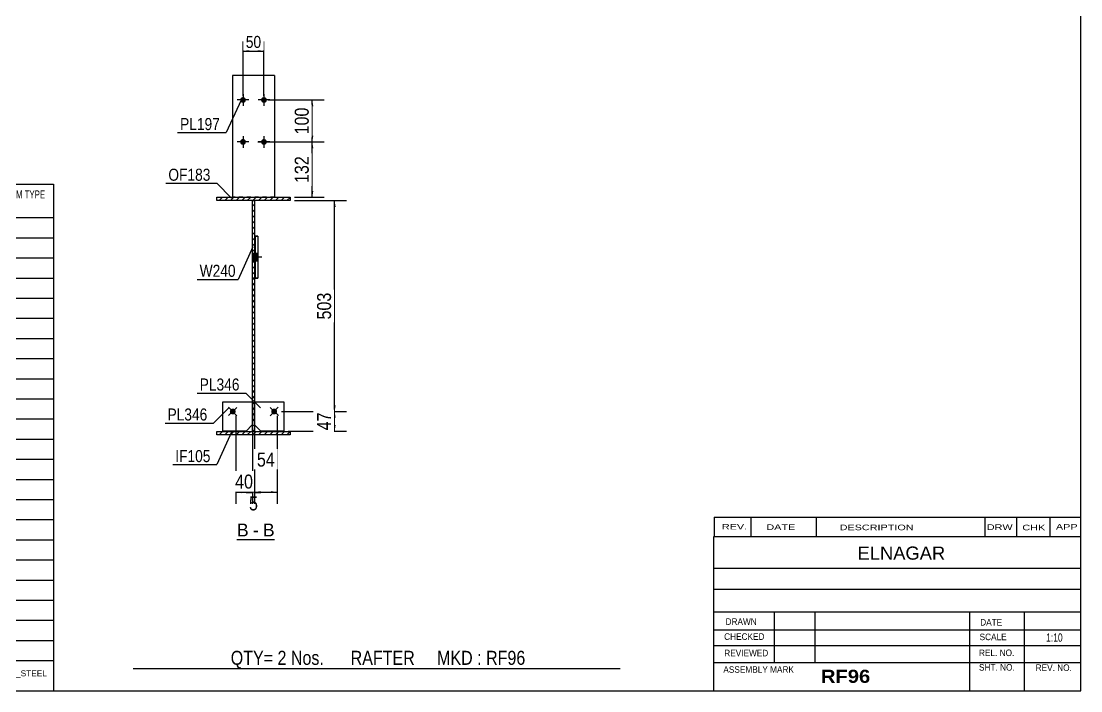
# Model space of a CAD drawing. Header units: millimetres. Extents: x -17 to 386, y -210 to 67.
# Drawn here: x 133.1 to 386, y -209.6 to -50 of the extents above; entities that cross this region are included whole.
import ezdxf

# ---------------------------------------------------------------- set-up
doc = ezdxf.new("R2010")
doc.units = ezdxf.units.MM
doc.linetypes.add('DXK_LINE_DOT1', pattern=[1.8814, 0.9407, -0.9407])
doc.styles.add('Arial', font='ARIAL.TTF', dxfattribs={"height": 0.2})
doc.styles.add('Arial Bold', font='ARIALBD.TTF', dxfattribs={"height": 0.2})
doc.styles.add('Arial Narrow', font='ARIALN.TTF', dxfattribs={"height": 0.2})

# ---------------------------------------------------------------- blocks, each defined once
blk = doc.blocks.new('Unknown-623557714-6463')
at = {"color": 5, "linetype": 'Continuous'}
for p, q in [((385.97, -209.6), (385.97, 67.4)), ((-14.03, -209.6), (385.97, -209.6))]:
    blk.add_line(p, q, dxfattribs=at)
blk = doc.blocks.new('Unknown-623557714-15 - 1875')
at = {"color": 7, "linetype": 'Continuous'}
blk.add_line((184.58, -173.57), (193.61, -173.57), dxfattribs=at)
at = {"color": 0, "linetype": 'Continuous'}
blk.add_wipeout([(187.43, -172.82), (187.43, -169.62), (184.58, -169.62), (184.58, -172.82)], dxfattribs=at)
blk.add_wipeout([(189.81, -172.82), (189.81, -169.62), (188.39, -169.62), (188.39, -172.82)], dxfattribs=at)
at = {"color": 96, "linetype": 'Continuous', "style": 'Arial'}
blk.add_text('B', height=3.06, dxfattribs=at).set_placement((184.58, -172.82))
at = {"color": 0, "linetype": 'Continuous'}
blk.add_wipeout([(193.61, -172.82), (193.61, -169.62), (190.77, -169.62), (190.77, -172.82)], dxfattribs=at)
at = {"color": 96, "linetype": 'Continuous', "style": 'Arial'}
for s, p in [('-', (188.39, -172.82)), ('B', (190.77, -172.82))]:
    blk.add_text(s, height=3.06, dxfattribs=at).set_placement(p)
blk = doc.blocks.new('Part-623557714-1964 - 1875')
at = {"linetype": 'Continuous'}
h = blk.add_hatch(dxfattribs=at)
h.set_pattern_fill('', scale=0.3, style=0, pattern_type=0)
h.set_pattern_definition([(45, (188.31895, -92.7792), (-0.67352, 0.67352), [])])
h.paths.add_polyline_path([(188.82, -92.78), (188.32, -92.78), (188.32, -147.78), (188.82, -147.78)])
at = {"color": 2, "linetype": 'Continuous'}
for p, q in [((188.32, -92.78), (188.82, -92.78)), ((188.32, -147.78), (188.32, -92.78)), ((188.82, -92.78), (188.82, -147.78)), ((188.82, -147.78), (188.32, -147.78))]:
    blk.add_line(p, q, dxfattribs=at)
blk = doc.blocks.new('Bolt-623557714-12991 - 1875')
at = {"linetype": 'Continuous'}
for points in [[(186.77, -68.78, -1), (185.37, -68.78, -1)], [(191.77, -68.78, -1), (190.37, -68.78, -1)], [(186.77, -78.78, -1), (185.37, -78.78, -1)], [(191.77, -78.78, -1), (190.37, -78.78, -1)]]:
    blk.add_hatch(color=3, dxfattribs=at).paths.add_polyline_path(points)
at = {"color": 3, "linetype": 'Continuous'}
for p, q in [((186.07, -67.38), (186.07, -70.18)), ((191.07, -67.38), (191.07, -70.18)), ((187.47, -68.78), (184.67, -68.78)), ((192.47, -68.78), (189.67, -68.78)), ((186.07, -77.38), (186.07, -80.18)), ((191.07, -77.38), (191.07, -80.18)), ((187.47, -78.78), (184.67, -78.78)), ((192.47, -78.78), (189.67, -78.78))]:
    blk.add_line(p, q, dxfattribs=at)
blk = doc.blocks.new('Part-623557714-1884 - 1875')
at = {"linetype": 'Continuous'}
h = blk.add_hatch(dxfattribs=at)
h.set_pattern_fill('', scale=0.3, style=0, pattern_type=0)
h.set_pattern_definition([(45, (179.81895, -147.7792), (-0.67352, 0.67352), [])])
h.paths.add_polyline_path([(197.32, -147.78), (179.82, -147.78), (179.82, -148.58), (197.32, -148.58)])
at = {"color": 2, "linetype": 'Continuous'}
for p, q in [((179.82, -147.78), (197.32, -147.78)), ((179.82, -148.58), (179.82, -147.78)), ((197.32, -148.58), (179.82, -148.58)), ((197.32, -147.78), (197.32, -148.58))]:
    blk.add_line(p, q, dxfattribs=at)
blk = doc.blocks.new('Part-623557714-1876 - 1875')
at = {"linetype": 'Continuous'}
h = blk.add_hatch(dxfattribs=at)
h.set_pattern_fill('', scale=0.3, style=0, pattern_type=0)
h.set_pattern_definition([(45, (179.81895, -91.9792), (-0.67352, 0.67352), [])])
h.paths.add_polyline_path([(197.32, -91.98), (179.82, -91.98), (179.82, -92.78), (197.32, -92.78)])
at = {"color": 2, "linetype": 'Continuous'}
for p, q in [((179.82, -91.98), (197.32, -91.98)), ((179.82, -92.78), (179.82, -91.98)), ((197.32, -92.78), (179.82, -92.78)), ((197.32, -91.98), (197.32, -92.78))]:
    blk.add_line(p, q, dxfattribs=at)
blk = doc.blocks.new('Part-623557714-1906 - 1875')
at = {"color": 2, "linetype": 'Continuous'}
for p, q in [((189.57, -101.28), (188.97, -101.28)), ((188.97, -101.28), (188.97, -111.28)), ((189.57, -101.28), (189.57, -111.28)), ((188.97, -111.28), (189.57, -111.28))]:
    blk.add_line(p, q, dxfattribs=at)
at = {"color": 7, "linetype": 'DXK_LINE_DOT1'}
for p, q in [((188.97, -101.28), (189.57, -101.28)), ((189.57, -111.28), (188.97, -111.28))]:
    blk.add_line(p, q, dxfattribs=at)
blk = doc.blocks.new('Bolt-623557714-1976 - 1875')
at = {"linetype": 'Continuous'}
for points in [[(188.82, -107.18), (188.82, -105.38), (188.32, -105.38), (188.32, -107.18)], [(189.57, -107.18), (189.57, -105.38), (188.97, -105.38), (188.97, -107.18)]]:
    blk.add_hatch(color=3, dxfattribs=at).paths.add_polyline_path(points)
at = {"color": 3, "linetype": 'Continuous'}
for p, q in [((188.82, -105.38), (188.32, -105.38)), ((189.57, -105.38), (188.97, -105.38)), ((190.57, -106.28), (188.32, -106.28)), ((188.82, -107.18), (188.32, -107.18)), ((189.57, -107.18), (188.97, -107.18))]:
    blk.add_line(p, q, dxfattribs=at)
blk = doc.blocks.new('Part-623557714-12984 - 1875')
at = {"color": 2, "linetype": 'Continuous'}
for p, q in [((193.57, -62.98), (183.57, -62.98)), ((183.57, -62.98), (183.57, -91.98)), ((193.57, -62.98), (193.57, -91.98))]:
    blk.add_line(p, q, dxfattribs=at)
at = {"color": 7, "linetype": 'DXK_LINE_DOT1'}
blk.add_line((193.57, -91.98), (183.57, -91.98), dxfattribs=at)
blk = doc.blocks.new('Part-623557714-12985 - 1875')
at = {"color": 2, "linetype": 'Continuous'}
for p, q in [((181.29, -147.75), (181.29, -140.75)), ((181.29, -140.75), (188.29, -140.75)), ((188.29, -140.75), (188.29, -146.25)), ((188.29, -146.25), (186.79, -147.75)), ((186.79, -147.75), (181.29, -147.75))]:
    blk.add_line(p, q, dxfattribs=at)
at = {"color": 7, "linetype": 'DXK_LINE_DOT1'}
for p, q in [((181.29, -140.75), (188.29, -140.75)), ((186.79, -147.75), (181.29, -147.75))]:
    blk.add_line(p, q, dxfattribs=at)
blk = doc.blocks.new('Part-623557714-12988 - 1875')
at = {"color": 2, "linetype": 'Continuous'}
for p, q in [((188.85, -146.25), (188.85, -140.75)), ((188.85, -140.75), (195.85, -140.75)), ((195.85, -140.75), (195.85, -147.75)), ((190.35, -147.75), (188.85, -146.25)), ((195.85, -147.75), (190.35, -147.75))]:
    blk.add_line(p, q, dxfattribs=at)
at = {"color": 7, "linetype": 'DXK_LINE_DOT1'}
for p, q in [((188.85, -140.75), (195.85, -140.75)), ((190.35, -147.75), (195.85, -147.75))]:
    blk.add_line(p, q, dxfattribs=at)
blk = doc.blocks.new('Bolt-623557714-12992 - 1875')
at = {"linetype": 'Continuous'}
blk.add_hatch(color=3, dxfattribs=at).paths.add_polyline_path([(184.12, -142.56, -1), (183.12, -143.54, -1)])
at = {"color": 3, "linetype": 'Continuous'}
for p, q in [((184.62, -142.07), (182.62, -144.03)), ((182.64, -142.05), (184.6, -144.05))]:
    blk.add_line(p, q, dxfattribs=at)
blk = doc.blocks.new('Bolt-623557714-12995 - 1875')
at = {"linetype": 'Continuous'}
blk.add_hatch(color=3, dxfattribs=at).paths.add_polyline_path([(194.02, -143.54, -1), (193.02, -142.56, -1)])
at = {"color": 3, "linetype": 'Continuous'}
for p, q in [((194.52, -144.03), (192.52, -142.07)), ((194.5, -142.05), (192.54, -144.05))]:
    blk.add_line(p, q, dxfattribs=at)
blk = doc.blocks.new('StraightDimension-623557714-6791 - 1875')
at = {"linetype": 'Continuous'}
for points in [[(186.82, -162.02), (188.32, -162.27), (186.82, -162.52)], [(190.32, -162.52), (188.82, -162.27), (190.32, -162.02)]]:
    blk.add_hatch(color=4, dxfattribs=at).paths.add_polyline_path(points)
at = {"color": 4, "linetype": 'Continuous'}
for p, q in [((188.82, -145.54), (188.82, -164.87)), ((188.32, -146.86), (188.32, -164.87)), ((188.32, -162.27), (188.82, -162.27))]:
    blk.add_line(p, q, dxfattribs=at)
at = {"color": 0}
blk.add_wipeout([(190.34, -167.32), (190.34, -162.42), (186.8, -162.42), (186.8, -167.32)], dxfattribs=at)
at = {"color": 4, "style": 'Arial Narrow'}
blk.add_text('5', height=3.34, dxfattribs=at).set_placement((187.5, -166.62))
blk = doc.blocks.new('StraightDimension-623557714-6792 - 1875')
at = {"linetype": 'Continuous'}
for points in [[(185.82, -162.52), (184.32, -162.27), (185.82, -162.02)], [(186.82, -162.02), (188.32, -162.27), (186.82, -162.52)]]:
    blk.add_hatch(color=4, dxfattribs=at).paths.add_polyline_path(points)
at = {"color": 4, "linetype": 'Continuous'}
for p, q in [((184.32, -144.05), (184.32, -165.07)), ((188.32, -146.86), (188.32, -165.07)), ((184.32, -162.27), (188.32, -162.27))]:
    blk.add_line(p, q, dxfattribs=at)
at = {"color": 0}
blk.add_wipeout([(189.15, -162.12), (189.15, -157.22), (183.49, -157.22), (183.49, -162.12)], dxfattribs=at)
at = {"color": 4, "style": 'Arial Narrow'}
blk.add_text('40', height=3.34, dxfattribs=at).set_placement((184.19, -161.42))
blk = doc.blocks.new('StraightDimension-623557714-6790 - 1875')
at = {"linetype": 'Continuous'}
for points in [[(190.32, -162.52), (188.82, -162.27), (190.32, -162.02)], [(192.72, -162.02), (194.22, -162.27), (192.72, -162.52)]]:
    blk.add_hatch(color=4, dxfattribs=at).paths.add_polyline_path(points)
at = {"color": 4, "linetype": 'Continuous'}
for p, q in [((194.22, -144.05), (194.22, -165.07)), ((188.82, -145.54), (188.82, -165.07)), ((188.82, -162.27), (194.22, -162.27))]:
    blk.add_line(p, q, dxfattribs=at)
at = {"color": 0}
blk.add_wipeout([(194.35, -156.87), (194.35, -151.97), (188.69, -151.97), (188.69, -156.87)], dxfattribs=at)
at = {"color": 4, "style": 'Arial Narrow'}
blk.add_text('54', height=3.34, dxfattribs=at).set_placement((189.39, -156.17))
blk = doc.blocks.new('StraightDimension-623557714-13466 - 1875')
at = {"linetype": 'Continuous'}
for points in [[(187.57, -57.37), (186.07, -57.12), (187.57, -56.87)], [(189.57, -56.87), (191.07, -57.12), (189.57, -57.37)]]:
    blk.add_hatch(color=7, dxfattribs=at).paths.add_polyline_path(points)
at = {"color": 7, "linetype": 'Continuous'}
for p, q in [((186.07, -67.78), (186.07, -54.87)), ((191.07, -67.78), (191.07, -54.87)), ((186.07, -57.12), (191.07, -57.12))]:
    blk.add_line(p, q, dxfattribs=at)
at = {"color": 0}
blk.add_wipeout([(191, -56.97), (191, -52.77), (186.14, -52.77), (186.14, -56.97)], dxfattribs=at)
at = {"color": 3, "style": 'Arial Narrow'}
blk.add_text('50', height=2.863, dxfattribs=at).set_placement((186.74, -56.37))
blk = doc.blocks.new('StraightDimension-623557714-14025 - 1875')
at = {"linetype": 'Continuous'}
for points in [[(202.35, -70.28), (202.6, -68.78), (202.85, -70.28)], [(202.85, -77.28), (202.6, -78.78), (202.35, -77.28)]]:
    blk.add_hatch(color=4, dxfattribs=at).paths.add_polyline_path(points)
at = {"color": 4, "linetype": 'Continuous'}
for p, q in [((192.07, -68.78), (205.4, -68.78)), ((202.6, -78.78), (202.6, -68.78)), ((189.57, -78.78), (205.4, -78.78))]:
    blk.add_line(p, q, dxfattribs=at)
at = {"color": 0}
blk.add_wipeout([(202.45, -69.88), (197.55, -69.88), (197.55, -77.68), (202.45, -77.68)], dxfattribs=at)
at = {"color": 4, "style": 'Arial Narrow'}
blk.add_text('100', height=3.34, rotation=90.0002, dxfattribs=at).set_placement((201.75, -76.98))
blk = doc.blocks.new('StraightDimension-623557714-14026 - 1875')
at = {"linetype": 'Continuous'}
for points in [[(202.35, -80.28), (202.6, -78.78), (202.85, -80.28)], [(202.85, -90.48), (202.6, -91.98), (202.35, -90.48)]]:
    blk.add_hatch(color=4, dxfattribs=at).paths.add_polyline_path(points)
at = {"color": 4, "linetype": 'Continuous'}
for p, q in [((189.57, -78.78), (205.4, -78.78)), ((202.6, -91.98), (202.6, -78.78)), ((198.32, -91.98), (205.4, -91.98))]:
    blk.add_line(p, q, dxfattribs=at)
at = {"color": 0}
blk.add_wipeout([(202.45, -81.48), (197.55, -81.48), (197.55, -89.28), (202.45, -89.28)], dxfattribs=at)
at = {"color": 4, "style": 'Arial Narrow'}
blk.add_text('132', height=3.34, rotation=90.0002, dxfattribs=at).set_placement((201.75, -88.58))
blk = doc.blocks.new('StraightDimension-623557714-14061 - 1875')
at = {"linetype": 'Continuous'}
for points in [[(207.68, -94.28), (207.93, -92.78), (208.18, -94.28)], [(208.18, -141.55), (207.93, -143.05), (207.68, -141.55)]]:
    blk.add_hatch(color=4, dxfattribs=at).paths.add_polyline_path(points)
at = {"color": 4, "linetype": 'Continuous'}
for p, q in [((198.32, -92.78), (210.73, -92.78)), ((207.93, -143.05), (207.93, -92.78)), ((195.22, -143.05), (210.73, -143.05))]:
    blk.add_line(p, q, dxfattribs=at)
at = {"color": 0}
blk.add_wipeout([(207.78, -114.01), (202.88, -114.01), (202.88, -121.81), (207.78, -121.81)], dxfattribs=at)
at = {"color": 4, "style": 'Arial Narrow'}
blk.add_text('503', height=3.34, rotation=90.0002, dxfattribs=at).set_placement((207.08, -121.11))
blk = doc.blocks.new('StraightDimension-623557714-14062 - 1875')
at = {"linetype": 'Continuous'}
for points in [[(207.68, -144.55), (207.93, -143.05), (208.18, -144.55)], [(208.18, -146.25), (207.93, -147.75), (207.68, -146.25)]]:
    blk.add_hatch(color=4, dxfattribs=at).paths.add_polyline_path(points)
at = {"color": 4, "linetype": 'Continuous'}
for p, q in [((195.22, -143.05), (210.73, -143.05)), ((207.93, -147.75), (207.93, -143.05)), ((196.85, -147.75), (210.73, -147.75))]:
    blk.add_line(p, q, dxfattribs=at)
at = {"color": 0}
blk.add_wipeout([(207.78, -142.57), (202.88, -142.57), (202.88, -148.23), (207.78, -148.23)], dxfattribs=at)
at = {"color": 4, "style": 'Arial Narrow'}
blk.add_text('47', height=3.34, rotation=90.0002, dxfattribs=at).set_placement((207.08, -147.53))
blk = doc.blocks.new('CBS_REVISION-623557714-15859')
at = {"color": 7, "linetype": 'Continuous'}
for p, q in [((298.46, -168.21), (298.46, -172.85)), ((298.46, -168.22), (385.96, -168.22)), ((307.26, -168.22), (307.26, -172.85)), ((322.86, -168.21), (322.86, -172.78)), ((363.11, -168.22), (363.11, -172.84)), ((370.65, -168.22), (370.65, -172.85)), ((378.6, -168.22), (378.6, -172.85)), ((298.46, -172.85), (385.96, -172.85))]:
    blk.add_line(p, q, dxfattribs=at)
at = {"color": 7, "style": 'Arial Narrow', "width": 1.7}
for s, height, p in [('REV.', 1.326, (300.33, -171.17)), ('DATE', 1.326, (310.95, -171.28)), ('DESCRIPTION', 1.3257, (328.43, -171.34)), ('DRW', 1.326, (363.54, -171.28)), ('CHK', 1.326, (372.03, -171.37)), ('APP', 1.326, (380.03, -171.21))]:
    blk.add_text(s, height=height, dxfattribs=at).set_placement(p)
blk = doc.blocks.new('CBS_BOM-623557714-15856')
at = {"color": 7, "linetype": 'Continuous'}
for p, q in [((-14.06, -96.83), (-14.06, -88.83)), ((-14.06, -88.83), (140.86, -88.83)), ((-2.06, -96.83), (-2.06, -88.83)), ((10.13, -96.83), (10.13, -88.83)), ((40.3, -96.83), (40.3, -88.83)), ((50.97, -96.83), (50.97, -88.83)), ((70.29, -96.83), (70.29, -88.83)), ((89.09, -96.83), (89.09, -88.83)), ((100.3, -96.83), (100.3, -88.83)), ((113.09, -96.83), (113.09, -88.83)), ((124.84, -96.83), (124.84, -88.83)), ((140.86, -88.84), (140.86, -96.82)), ((-14.06, -96.83), (140.86, -96.83)), ((-14.06, -101.63), (-14.06, -96.83)), ((-2.06, -101.63), (-2.06, -96.83)), ((10.13, -101.63), (10.13, -96.83)), ((40.3, -101.63), (40.3, -96.83)), ((50.97, -101.63), (50.97, -96.83)), ((70.29, -101.63), (70.29, -96.83)), ((77.56, -101.63), (77.56, -96.83)), ((89.09, -101.63), (89.09, -96.83)), ((100.3, -101.63), (100.3, -96.83)), ((113.09, -101.63), (113.09, -96.83)), ((124.86, -101.63), (124.86, -96.83)), ((140.86, -96.83), (140.86, -101.63)), ((-14.06, -106.43), (-14.06, -101.63)), ((-2.06, -101.63), (140.86, -101.63)), ((-2.06, -106.43), (-2.06, -101.63)), ((10.13, -106.43), (10.13, -101.63)), ((40.3, -106.43), (40.3, -101.63)), ((50.97, -106.43), (50.97, -101.63)), ((70.29, -106.43), (70.29, -101.63)), ((77.56, -106.43), (77.56, -101.63)), ((89.09, -106.43), (89.09, -101.63)), ((100.3, -106.43), (100.3, -101.63)), ((113.09, -106.43), (113.09, -101.63)), ((124.86, -106.43), (124.86, -101.63)), ((140.86, -101.63), (140.86, -106.43)), ((-14.06, -111.23), (-14.06, -106.43)), ((-2.06, -106.43), (140.86, -106.43)), ((-2.06, -111.23), (-2.06, -106.43)), ((10.13, -111.23), (10.13, -106.43)), ((40.3, -111.23), (40.3, -106.43)), ((50.97, -111.23), (50.97, -106.43)), ((70.29, -111.23), (70.29, -106.43)), ((77.56, -111.23), (77.56, -106.43)), ((89.09, -111.23), (89.09, -106.43)), ((100.3, -111.23), (100.3, -106.43)), ((113.09, -111.23), (113.09, -106.43)), ((124.86, -111.23), (124.86, -106.43)), ((140.86, -106.43), (140.86, -111.23)), ((-14.06, -116.03), (-14.06, -111.23)), ((-2.06, -111.23), (140.86, -111.23)), ((-2.06, -116.03), (-2.06, -111.23)), ((10.13, -116.03), (10.13, -111.23)), ((40.3, -116.03), (40.3, -111.23)), ((50.97, -116.03), (50.97, -111.23)), ((70.29, -116.03), (70.29, -111.23)), ((77.56, -116.03), (77.56, -111.23)), ((89.09, -116.03), (89.09, -111.23)), ((100.3, -116.03), (100.3, -111.23)), ((113.09, -116.03), (113.09, -111.23)), ((124.86, -116.03), (124.86, -111.23)), ((140.86, -111.23), (140.86, -116.03)), ((-14.06, -120.83), (-14.06, -116.03)), ((-2.06, -116.03), (140.86, -116.03)), ((-2.06, -120.83), (-2.06, -116.03)), ((10.13, -120.83), (10.13, -116.03)), ((40.3, -120.83), (40.3, -116.03)), ((50.97, -120.83), (50.97, -116.03)), ((70.29, -120.83), (70.29, -116.03)), ((77.56, -120.83), (77.56, -116.03)), ((89.09, -120.83), (89.09, -116.03)), ((100.3, -120.83), (100.3, -116.03)), ((113.09, -120.83), (113.09, -116.03)), ((124.86, -120.83), (124.86, -116.03)), ((140.86, -116.03), (140.86, -120.83)), ((-14.06, -125.63), (-14.06, -120.83)), ((-2.06, -120.83), (140.86, -120.83)), ((-2.06, -125.63), (-2.06, -120.83)), ((10.13, -125.63), (10.13, -120.83)), ((40.3, -125.63), (40.3, -120.83)), ((50.97, -125.63), (50.97, -120.83)), ((70.29, -125.63), (70.29, -120.83)), ((77.56, -125.63), (77.56, -120.83)), ((89.09, -125.63), (89.09, -120.83)), ((100.3, -125.63), (100.3, -120.83)), ((113.09, -125.63), (113.09, -120.83)), ((124.86, -125.63), (124.86, -120.83)), ((140.86, -120.83), (140.86, -125.63)), ((-14.06, -130.43), (-14.06, -125.63)), ((-2.06, -125.63), (140.86, -125.63)), ((-2.06, -130.43), (-2.06, -125.63)), ((10.13, -130.43), (10.13, -125.63)), ((40.3, -130.43), (40.3, -125.63)), ((50.97, -130.43), (50.97, -125.63)), ((70.29, -130.43), (70.29, -125.63)), ((77.56, -130.43), (77.56, -125.63)), ((89.09, -130.43), (89.09, -125.63)), ((100.3, -130.43), (100.3, -125.63)), ((113.09, -130.43), (113.09, -125.63)), ((124.86, -130.43), (124.86, -125.63)), ((140.86, -125.63), (140.86, -130.43)), ((-14.06, -135.23), (-14.06, -130.43)), ((-2.06, -130.43), (140.86, -130.43)), ((-2.06, -135.23), (-2.06, -130.43)), ((10.13, -135.23), (10.13, -130.43)), ((40.3, -135.23), (40.3, -130.43)), ((50.97, -135.23), (50.97, -130.43)), ((70.29, -135.23), (70.29, -130.43)), ((77.56, -135.23), (77.56, -130.43)), ((89.09, -135.23), (89.09, -130.43)), ((100.3, -135.23), (100.3, -130.43)), ((113.09, -135.23), (113.09, -130.43)), ((124.86, -135.23), (124.86, -130.43)), ((140.86, -130.43), (140.86, -135.23)), ((-14.06, -140.03), (-14.06, -135.23)), ((-2.06, -135.23), (140.86, -135.23)), ((-2.06, -140.03), (-2.06, -135.23)), ((10.13, -140.03), (10.13, -135.23)), ((40.3, -140.03), (40.3, -135.23)), ((50.97, -140.03), (50.97, -135.23)), ((70.29, -140.03), (70.29, -135.23)), ((77.56, -140.03), (77.56, -135.23)), ((89.09, -140.03), (89.09, -135.23)), ((100.3, -140.03), (100.3, -135.23)), ((113.09, -140.03), (113.09, -135.23)), ((124.86, -140.03), (124.86, -135.23)), ((140.86, -135.23), (140.86, -140.03)), ((-14.06, -144.83), (-14.06, -140.03)), ((-2.06, -140.03), (140.86, -140.03)), ((-2.06, -144.83), (-2.06, -140.03)), ((10.13, -144.83), (10.13, -140.03)), ((40.3, -144.83), (40.3, -140.03)), ((50.97, -144.83), (50.97, -140.03)), ((70.29, -144.83), (70.29, -140.03)), ((77.56, -144.83), (77.56, -140.03)), ((89.09, -144.83), (89.09, -140.03)), ((100.3, -144.83), (100.3, -140.03)), ((113.09, -144.83), (113.09, -140.03)), ((124.86, -144.83), (124.86, -140.03)), ((140.86, -140.03), (140.86, -144.83)), ((-14.06, -149.63), (-14.06, -144.83)), ((-2.06, -144.83), (140.86, -144.83)), ((-2.06, -149.63), (-2.06, -144.83)), ((10.13, -149.63), (10.13, -144.83)), ((40.3, -149.63), (40.3, -144.83)), ((50.97, -149.63), (50.97, -144.83)), ((70.29, -149.63), (70.29, -144.83)), ((77.56, -149.63), (77.56, -144.83)), ((89.09, -149.63), (89.09, -144.83)), ((100.3, -149.63), (100.3, -144.83)), ((113.09, -149.63), (113.09, -144.83)), ((124.86, -149.63), (124.86, -144.83)), ((140.86, -144.83), (140.86, -149.63)), ((-14.06, -154.43), (-14.06, -149.63)), ((-2.06, -149.63), (140.86, -149.63)), ((-2.06, -154.43), (-2.06, -149.63)), ((10.13, -154.43), (10.13, -149.63)), ((40.3, -154.43), (40.3, -149.63)), ((50.97, -154.43), (50.97, -149.63)), ((70.29, -154.43), (70.29, -149.63)), ((77.56, -154.43), (77.56, -149.63)), ((89.09, -154.43), (89.09, -149.63)), ((100.3, -154.43), (100.3, -149.63)), ((113.09, -154.43), (113.09, -149.63)), ((124.86, -154.43), (124.86, -149.63)), ((140.86, -149.63), (140.86, -154.43)), ((-14.06, -159.23), (-14.06, -154.43)), ((-2.06, -154.43), (140.86, -154.43)), ((-2.06, -159.23), (-2.06, -154.43)), ((10.13, -159.23), (10.13, -154.43)), ((40.3, -159.23), (40.3, -154.43)), ((50.97, -159.23), (50.97, -154.43)), ((70.29, -159.23), (70.29, -154.43)), ((77.56, -159.23), (77.56, -154.43)), ((89.09, -159.23), (89.09, -154.43)), ((100.3, -159.23), (100.3, -154.43)), ((113.09, -159.23), (113.09, -154.43)), ((124.86, -159.23), (124.86, -154.43)), ((140.86, -154.43), (140.86, -159.23)), ((-14.06, -164.03), (-14.06, -159.23)), ((-2.06, -159.23), (140.86, -159.23)), ((-2.06, -164.03), (-2.06, -159.23)), ((10.13, -164.03), (10.13, -159.23)), ((40.3, -164.03), (40.3, -159.23)), ((50.97, -164.03), (50.97, -159.23)), ((70.29, -164.03), (70.29, -159.23)), ((77.56, -164.03), (77.56, -159.23)), ((89.09, -164.03), (89.09, -159.23)), ((100.3, -164.03), (100.3, -159.23)), ((113.09, -164.03), (113.09, -159.23)), ((124.86, -164.03), (124.86, -159.23)), ((140.86, -159.23), (140.86, -164.03)), ((-14.06, -168.83), (-14.06, -164.03)), ((-2.06, -164.03), (140.86, -164.03)), ((-2.06, -168.83), (-2.06, -164.03)), ((10.13, -168.83), (10.13, -164.03)), ((40.3, -168.83), (40.3, -164.03)), ((50.97, -168.83), (50.97, -164.03)), ((70.29, -168.83), (70.29, -164.03)), ((77.56, -168.83), (77.56, -164.03)), ((89.09, -168.83), (89.09, -164.03)), ((100.3, -168.83), (100.3, -164.03)), ((113.09, -168.83), (113.09, -164.03)), ((124.86, -168.83), (124.86, -164.03)), ((140.86, -164.03), (140.86, -168.83)), ((-14.06, -173.63), (-14.06, -168.83)), ((-2.06, -168.83), (140.86, -168.83)), ((-2.06, -173.63), (-2.06, -168.83)), ((10.13, -173.63), (10.13, -168.83)), ((40.3, -173.63), (40.3, -168.83)), ((50.97, -173.63), (50.97, -168.83)), ((70.29, -173.63), (70.29, -168.83)), ((77.56, -173.63), (77.56, -168.83)), ((89.09, -173.63), (89.09, -168.83)), ((100.3, -173.63), (100.3, -168.83)), ((113.09, -173.63), (113.09, -168.83)), ((124.86, -173.63), (124.86, -168.83)), ((140.86, -168.83), (140.86, -173.63)), ((-14.06, -178.43), (-14.06, -173.63)), ((-2.06, -173.63), (140.86, -173.63)), ((-2.06, -178.43), (-2.06, -173.63)), ((10.13, -178.43), (10.13, -173.63)), ((40.3, -178.43), (40.3, -173.63)), ((50.97, -178.43), (50.97, -173.63)), ((70.29, -178.43), (70.29, -173.63)), ((77.56, -178.43), (77.56, -173.63)), ((89.09, -178.43), (89.09, -173.63)), ((100.3, -178.43), (100.3, -173.63)), ((113.09, -178.43), (113.09, -173.63)), ((124.86, -178.43), (124.86, -173.63)), ((140.86, -173.63), (140.86, -178.43)), ((-14.06, -183.23), (-14.06, -178.43)), ((-2.06, -178.43), (140.86, -178.43)), ((-2.06, -183.23), (-2.06, -178.43)), ((10.13, -183.23), (10.13, -178.43)), ((40.3, -183.23), (40.3, -178.43)), ((50.97, -183.23), (50.97, -178.43)), ((70.29, -183.23), (70.29, -178.43)), ((77.56, -183.23), (77.56, -178.43)), ((89.09, -183.23), (89.09, -178.43)), ((100.3, -183.23), (100.3, -178.43)), ((113.09, -183.23), (113.09, -178.43)), ((124.86, -183.23), (124.86, -178.43)), ((140.86, -178.43), (140.86, -183.23)), ((-14.06, -188.03), (-14.06, -183.23)), ((-2.06, -183.23), (140.86, -183.23)), ((-2.06, -188.03), (-2.06, -183.23)), ((10.13, -188.03), (10.13, -183.23)), ((40.3, -188.03), (40.3, -183.23)), ((50.97, -188.03), (50.97, -183.23)), ((70.29, -188.03), (70.29, -183.23)), ((77.56, -188.03), (77.56, -183.23)), ((89.09, -188.03), (89.09, -183.23)), ((100.3, -188.03), (100.3, -183.23)), ((113.09, -188.03), (113.09, -183.23)), ((124.86, -188.03), (124.86, -183.23)), ((140.86, -183.23), (140.86, -188.03)), ((-14.06, -192.83), (-14.06, -188.03)), ((-2.06, -188.03), (140.86, -188.03)), ((-2.06, -192.83), (-2.06, -188.03)), ((10.13, -192.83), (10.13, -188.03)), ((40.3, -192.83), (40.3, -188.03)), ((50.97, -192.83), (50.97, -188.03)), ((70.29, -192.83), (70.29, -188.03)), ((77.56, -192.83), (77.56, -188.03)), ((89.09, -192.83), (89.09, -188.03)), ((100.3, -192.83), (100.3, -188.03)), ((113.09, -192.83), (113.09, -188.03)), ((124.86, -192.83), (124.86, -188.03)), ((140.86, -188.03), (140.86, -192.83)), ((-14.06, -197.63), (-14.06, -192.83)), ((-2.06, -192.83), (140.86, -192.83)), ((-2.06, -197.63), (-2.06, -192.83)), ((10.13, -197.63), (10.13, -192.83)), ((40.3, -197.63), (40.3, -192.83)), ((50.97, -197.63), (50.97, -192.83)), ((70.29, -197.63), (70.29, -192.83)), ((77.56, -197.63), (77.56, -192.83)), ((89.09, -197.63), (89.09, -192.83)), ((100.3, -197.63), (100.3, -192.83)), ((113.09, -197.63), (113.09, -192.83)), ((124.86, -197.63), (124.86, -192.83)), ((140.86, -192.83), (140.86, -197.63)), ((-14.06, -202.43), (-14.06, -197.63)), ((-2.06, -197.63), (140.86, -197.63)), ((-2.06, -202.43), (-2.06, -197.63)), ((10.13, -202.43), (10.13, -197.63)), ((40.3, -202.43), (40.3, -197.63)), ((50.97, -202.43), (50.97, -197.63)), ((70.29, -202.43), (70.29, -197.63)), ((77.56, -202.43), (77.56, -197.63)), ((89.09, -202.43), (89.09, -197.63)), ((100.3, -202.43), (100.3, -197.63)), ((113.09, -202.43), (113.09, -197.63)), ((124.86, -202.43), (124.86, -197.63)), ((140.86, -197.63), (140.86, -202.43)), ((-14.06, -209.63), (-14.06, -202.45)), ((-2.06, -202.43), (140.86, -202.43)), ((100.3, -209.63), (100.3, -202.45)), ((113.09, -209.63), (113.09, -202.45)), ((124.9, -209.63), (124.9, -202.45)), ((140.86, -202.43), (140.86, -209.63)), ((-14.06, -209.63), (140.86, -209.63))]:
    blk.add_line(p, q, dxfattribs=at)
at = {"color": 3, "linetype": 'Continuous', "style": 'Arial'}
for s, height, width, p in [('ASSEMBLY', 1.91, 0.7, (-13.38, -92.25)), ('ITEM', 1.91, 0.8, (1.27, -92.25)), ('UNIT WT.', 1.91, 0.7, (78.98, -92.33)), ('WT./ITEM', 1.91, 0.7, (90.27, -92.33)), ('TOTAL WT.', 1.91, 0.7, (102.21, -92.33)), ('GRAND', 1.91, 0.8, (115.36, -92.17)), ('ITEM TYPE', 1.91, 0.7, (129, -92.25)), ('MARK', 1.91, 0.8, (-11.06, -95.39)), ('NO.', 1.91, 0.8, (2.13, -95.39)), ('DESCRIPTION', 1.9102, 0.8, (12.46, -93.76)), ('LENGTH', 1.91, 0.7, (41.4, -93.76)), ('MATERIAL', 1.91, 0.8, (55.42, -93.81)), ('QTY.', 1.91, 0.8, (71.81, -93.73)), ('IN Kgs', 1.91, 0.8, (79.56, -95.47)), ('IN Kgs', 1.91, 0.8, (91.31, -95.47)), ('IN Kgs', 1.91, 0.8, (103.1, -95.47)), ('TOTAL WT.', 1.91, 0.7, (114.1, -95.51))]:
    blk.add_text(s, height=height, dxfattribs=dict(at, width=width)).set_placement(p)
at = {"color": 7, "linetype": 'Continuous', "style": 'Arial'}
for s, width, p in [('IF105', 0.8, (-1.6, -100.19)), ('3300', 0.85, (44.01, -100.19)), ('S355JR', 0.8, (56.66, -100.19)), ('IF107', 0.8, (-1.6, -104.99)), ('3000', 0.85, (44.01, -104.99)), ('S355JR', 0.8, (56.66, -104.99)), ('IF108', 0.8, (-1.6, -109.79)), ('3001', 0.85, (44.01, -109.79)), ('S355JR', 0.8, (56.66, -109.79)), ('IF180', 0.8, (-1.6, -114.59)), ('2564', 0.85, (44.01, -114.59)), ('S355JR', 0.8, (56.66, -114.59)), ('OF168', 0.8, (-1.6, -119.39)), ('3000', 0.85, (44.01, -119.39)), ('S355JR', 0.8, (56.66, -119.39)), ('OF183', 0.8, (-1.6, -124.19)), ('3300', 0.85, (44.01, -124.19)), ('S355JR', 0.8, (56.66, -124.19)), ('OF188', 0.8, (-1.6, -128.99)), ('3280', 0.85, (44.01, -128.99)), ('S355JR', 0.8, (56.66, -128.99)), ('OF219', 0.8, (-1.6, -133.79)), ('2400', 0.85, (44.01, -133.79)), ('S355JR', 0.8, (56.66, -133.79)), ('PL111', 0.8, (-1.6, -138.59)), ('990', 0.85, (45.27, -138.59)), ('S355JR', 0.8, (56.66, -138.59)), ('PL112', 0.8, (-1.6, -143.39)), ('120', 0.85, (45.27, -143.39)), ('S355JR', 0.8, (56.66, -143.39)), ('PL113', 0.8, (-1.6, -148.19)), ('119', 0.85, (45.27, -148.19)), ('S355JR', 0.8, (56.66, -148.19)), ('PL123', 0.8, (-1.6, -152.99)), ('750', 0.85, (45.27, -152.99)), ('S355JR', 0.8, (56.66, -152.99)), ('PL124', 0.8, (-1.6, -157.79)), ('150', 0.85, (45.27, -157.79)), ('S355JR', 0.8, (56.66, -157.79)), ('PL197', 0.8, (-1.6, -162.59)), ('290', 0.85, (45.27, -162.59)), ('S355JR', 0.8, (56.66, -162.59)), ('PL302', 0.8, (-1.6, -167.39)), ('150', 0.85, (45.27, -167.39)), ('S355JR', 0.8, (56.66, -167.39)), ('PL346', 0.8, (-1.6, -172.19)), ('70', 0.85, (46.53, -172.19)), ('S355JR', 0.8, (56.66, -172.19)), ('PL360', 0.8, (-1.6, -176.99)), ('290', 0.85, (45.27, -176.99)), ('S355JR', 0.8, (56.66, -176.99)), ('PL422', 0.8, (-1.6, -181.79)), ('290', 0.85, (45.27, -181.79)), ('S355JR', 0.8, (56.66, -181.79)), ('PL439', 0.8, (-1.6, -186.59)), ('290', 0.85, (45.27, -186.59)), ('S355JR', 0.8, (56.66, -186.59)), ('W107', 0.8, (-1.6, -191.39)), ('5990', 0.85, (44.01, -191.39)), ('S355JR', 0.8, (56.66, -191.39)), ('W108', 0.8, (-1.6, -196.19)), ('2990', 0.85, (44.01, -196.19)), ('S355JR', 0.8, (56.66, -196.19)), ('W240', 0.8, (-1.6, -200.99)), ('3000', 0.85, (44.01, -200.99)), ('S355JR', 0.8, (56.66, -200.99))]:
    blk.add_text(s, height=1.91, dxfattribs=dict(at, width=width)).set_placement(p)
for s, height, p in [('PLT8*175', 1.91, (11.38, -100.19)), ('1', 1.91, (73.38, -100.19)), ('7.85', 1.91, (82.85, -100.19)), ('36.27', 1.91, (93.11, -100.19)), ('36.27', 1.91, (105.82, -100.19)), ('PLT6*175', 1.91, (11.38, -104.99)), ('1', 1.91, (73.38, -104.99)), ('7.85', 1.91, (82.85, -104.99)), ('24.73', 1.91, (93.11, -104.99)), ('24.73', 1.91, (105.82, -104.99)), ('PLT10*175', 1.91, (11.38, -109.79)), ('1', 1.91, (73.38, -109.79)), ('7.85', 1.91, (82.85, -109.79)), ('41.22', 1.91, (93.11, -109.79)), ('41.22', 1.91, (105.82, -109.79)), ('PLT15*225', 1.91, (11.38, -114.59)), ('1', 1.91, (73.38, -114.59)), ('7.85', 1.91, (82.85, -114.59)), ('67.92', 1.91, (93.11, -114.59)), ('67.92', 1.91, (105.82, -114.59)), ('PLT10*175', 1.91, (11.38, -119.39)), ('1', 1.91, (73.38, -119.39)), ('7.85', 1.91, (82.85, -119.39)), ('41.21', 1.91, (93.11, -119.39)), ('41.21', 1.91, (105.82, -119.39)), ('PLT8*175', 1.91, (11.38, -124.19)), ('1', 1.91, (73.38, -124.19)), ('7.85', 1.91, (82.85, -124.19)), ('36.27', 1.91, (93.11, -124.19)), ('36.27', 1.91, (105.82, -124.19)), ('PLT12*225', 1.91, (11.38, -128.99)), ('1', 1.91, (73.38, -128.99)), ('7.85', 1.91, (82.85, -128.99)), ('69.52', 1.91, (93.11, -128.99)), ('69.52', 1.91, (105.82, -128.99)), ('PLT6*175', 1.91, (11.38, -133.79)), ('1', 1.91, (73.38, -133.79)), ('7.85', 1.91, (82.85, -133.79)), ('19.78', 1.91, (93.11, -133.79)), ('19.78', 1.91, (105.82, -133.79)), ('PL20*400', 1.91, (11.38, -138.59)), ('1', 1.91, (73.38, -138.59)), ('7.85', 1.91, (82.85, -138.59)), ('62.17', 1.91, (93.11, -138.59)), ('62.17', 1.91, (105.82, -138.59)), ('PLT14*99.1', 1.91, (11.38, -143.39)), ('1', 1.91, (73.38, -143.39)), ('7.85', 1.91, (82.85, -143.39)), ('0.65', 1.91, (94.59, -143.39)), ('0.65', 1.91, (107.31, -143.39)), ('PLT14*118.5', 1.9102, (11.38, -148.19)), ('1', 1.91, (73.38, -148.19)), ('7.85', 1.91, (82.85, -148.19)), ('0.65', 1.91, (94.59, -148.19)), ('0.65', 1.91, (107.31, -148.19)), ('PL20*300', 1.91, (11.38, -152.99)), ('1', 1.91, (73.38, -152.99)), ('7.85', 1.91, (82.85, -152.99)), ('35.33', 1.91, (93.11, -152.99)), ('35.33', 1.91, (105.82, -152.99)), ('PL8*100', 1.91, (11.38, -157.79)), ('2', 1.91, (73.38, -157.79)), ('7.85', 1.91, (82.85, -157.79)), ('0.46', 1.91, (94.59, -157.79)), ('0.93', 1.91, (107.31, -157.79)), ('PL5*100', 1.91, (11.38, -162.59)), ('4', 1.91, (73.38, -162.59)), ('7.85', 1.91, (82.85, -162.59)), ('1.14', 1.91, (94.59, -162.59)), ('4.55', 1.91, (107.31, -162.59)), ('PL6*100', 1.91, (11.38, -167.39)), ('4', 1.91, (73.38, -167.39)), ('7.85', 1.91, (82.85, -167.39)), ('0.71', 1.91, (94.59, -167.39)), ('2.83', 1.91, (107.31, -167.39)), ('PL5*70', 1.91, (11.38, -172.19)), ('12', 1.91, (72.64, -172.19)), ('7.85', 1.91, (82.85, -172.19)), ('0.19', 1.91, (94.59, -172.19)), ('2.25', 1.91, (107.31, -172.19)), ('PL5*100', 1.91, (11.38, -176.99)), ('1', 1.91, (73.38, -176.99)), ('7.85', 1.91, (82.85, -176.99)), ('1.14', 1.91, (94.59, -176.99)), ('1.14', 1.91, (107.31, -176.99)), ('PL5*100', 1.91, (11.38, -181.79)), ('5', 1.91, (73.38, -181.79)), ('7.85', 1.91, (82.85, -181.79)), ('1.14', 1.91, (94.59, -181.79)), ('5.69', 1.91, (107.31, -181.79)), ('PL5*100', 1.91, (11.38, -186.59)), ('5', 1.91, (73.38, -186.59)), ('7.85', 1.91, (82.85, -186.59)), ('1.14', 1.91, (94.59, -186.59)), ('5.69', 1.91, (107.31, -186.59)), ('PLT5*550', 1.91, (11.38, -191.39)), ('1', 1.91, (73.38, -191.39)), ('7.85', 1.91, (82.85, -191.39)), ('129.31', 1.91, (91.63, -191.39)), ('129.31', 1.91, (104.34, -191.39)), ('PLT8*750', 1.91, (11.38, -196.19)), ('1', 1.91, (73.38, -196.19)), ('7.85', 1.91, (82.85, -196.19)), ('120.00', 1.91, (91.63, -196.19)), ('120.00', 1.91, (104.34, -196.19)), ('PLT5*550', 1.91, (11.38, -200.99)), ('1', 1.91, (73.38, -200.99)), ('7.85', 1.91, (82.85, -200.99)), ('64.76', 1.91, (93.11, -200.99)), ('64.76', 1.91, (105.82, -200.99))]:
    blk.add_text(s, height=height, dxfattribs=at).set_placement(p)
at = {"color": 6, "linetype": 'Continuous', "style": 'Arial'}
for s, height, width, p in [('772.86', 1.91, 1.3, (102.76, -206.68)), ('154***', 1.91, 1.3, (113.76, -206.52)), ('RF96 x 2', 2.292, 2.05, (-12.34, -207.44)), ('TOTAL IN Kgs.', 1.9102, 1.2, (76.1, -206.83))]:
    blk.add_text(s, height=height, dxfattribs=dict(at, width=width)).set_placement(p)
blk.add_text('LIGHT_STEEL', height=1.4135, dxfattribs=at).set_placement((126.11, -206.17))
blk = doc.blocks.new('CBS_CALLOFF-623557714-15857')
at = {"color": 7, "linetype": 'Continuous'}
blk.add_line((159.85, -204.33), (276.08, -204.35), dxfattribs=at)
at = {"color": 3, "linetype": 'Continuous', "style": 'Arial Narrow'}
blk.add_text('QTY= 2 Nos.      RAFTER     MKD : RF96', height=3.3405, dxfattribs=at).set_placement((183.14, -203.44))
blk = doc.blocks.new('CBS_NAME_BLOG-623557714-15858')
at = {"color": 7, "linetype": 'Continuous'}
for p, q in [((298.38, -172.85), (385.9, -172.85)), ((298.38, -209.55), (298.38, -172.85)), ((298.38, -180.38), (385.9, -180.38)), ((298.45, -185.44), (385.97, -185.44)), ((298.38, -190.81), (385.9, -190.81)), ((312.9, -202.91), (312.9, -190.81)), ((322.59, -202.89), (322.59, -190.82)), ((359.5, -209.55), (359.5, -190.82)), ((372.55, -209.55), (372.55, -190.81)), ((298.39, -195.11), (385.97, -195.09)), ((298.38, -198.85), (385.9, -198.85)), ((298.38, -202.9), (385.9, -202.9)), ((298.38, -209.6), (385.97, -209.6))]:
    blk.add_line(p, q, dxfattribs=at)
at = {"color": 3, "linetype": 'Continuous', "style": 'Arial'}
blk.add_text('ELNAGAR', height=3.133, dxfattribs=at).set_placement((332.7, -178.37))
at = {"color": 3, "linetype": 'Continuous'}
for s, height, style, width, p in [('DRAWN', 1.566, 'Arial', 0.9, (301.21, -193.92)), ('DATE', 1.566, 'Arial', 0.9, (361.97, -194.08)), ('CHECKED', 1.566, 'Arial', 0.9, (300.87, -197.49)), ('SCALE', 1.566, 'Arial', 0.9, (361.82, -197.56)), ('1:10', 1.957, 'Arial Narrow', 0.9, (377.71, -197.91)), ('REVIEWED', 1.566, 'Arial', 0.9, (300.9, -201.41)), ('REL. NO.', 1.566, 'Arial', 0.9, (361.68, -201.36)), ('ASSEMBLY MARK', 1.5663, 'Arial', 0.9, (300.68, -205.34)), ('RF96', 3.131, 'Arial Bold', 1.1, (323.96, -207.74)), ('SHT. NO.', 1.566, 'Arial', 0.9, (361.68, -204.82)), ('REV. NO.', 1.566, 'Arial', 0.9, (375.2, -204.91))]:
    blk.add_text(s, height=height, dxfattribs=dict(at, style=style, width=width)).set_placement(p)
blk = doc.blocks.new('Mark-623557714-6867 - 1875')
at = {"color": 7, "linetype": 'Continuous'}
blk.add_line((183.35, -147.97), (179.81, -155.7), dxfattribs=at)
at = {"color": 0}
blk.add_wipeout([(178.31, -155.1), (178.31, -152.1), (169.91, -152.1), (169.91, -155.1)], dxfattribs=at)
blk.add_wipeout([(178.31, -155.1), (178.31, -152.1), (169.91, -152.1), (169.91, -155.1)], dxfattribs=at)
at = {"color": 7, "linetype": 'Continuous'}
blk.add_line((169.31, -155.7), (179.81, -155.7), dxfattribs=at)
at = {"color": 3, "style": 'Arial Narrow'}
blk.add_text('IF105', height=2.863, dxfattribs=at).set_placement((169.91, -155.1))
blk = doc.blocks.new('Mark-623557714-6876 - 1875')
at = {"color": 0}
blk.add_wipeout([(184.31, -110.94), (184.31, -107.94), (175.73, -107.94), (175.73, -110.94)], dxfattribs=at)
blk.add_wipeout([(184.31, -110.94), (184.31, -107.94), (175.73, -107.94), (175.73, -110.94)], dxfattribs=at)
at = {"color": 7, "linetype": 'Continuous'}
for p in [(188.45, -103.81), (175.13, -111.54)]:
    blk.add_line(p, (184.91, -111.54), dxfattribs=at)
at = {"color": 3, "style": 'Arial Narrow'}
blk.add_text('W240', height=2.863, dxfattribs=at).set_placement((175.73, -110.94))
blk = doc.blocks.new('Mark-623557714-6893 - 1875')
at = {"color": 7, "linetype": 'Continuous'}
blk.add_line((183.35, -92.17), (179.81, -88.63), dxfattribs=at)
at = {"color": 0}
blk.add_wipeout([(178.31, -88.03), (178.31, -85.03), (168.26, -85.03), (168.26, -88.03)], dxfattribs=at)
blk.add_wipeout([(178.31, -88.03), (178.31, -85.03), (168.26, -85.03), (168.26, -88.03)], dxfattribs=at)
at = {"color": 7, "linetype": 'Continuous'}
blk.add_line((167.66, -88.63), (179.81, -88.63), dxfattribs=at)
at = {"color": 3, "style": 'Arial Narrow'}
blk.add_text('OF183', height=2.863, dxfattribs=at).set_placement((168.26, -88.03))
blk = doc.blocks.new('Mark-623557714-13049 - 1875')
at = {"color": 7, "linetype": 'Continuous'}
blk.add_line((190.28, -142.18), (186.74, -138.64), dxfattribs=at)
at = {"color": 0}
blk.add_wipeout([(185.24, -138.04), (185.24, -135.04), (175.74, -135.04), (175.74, -138.04)], dxfattribs=at)
blk.add_wipeout([(185.24, -138.04), (185.24, -135.04), (175.74, -135.04), (175.74, -138.04)], dxfattribs=at)
at = {"color": 7, "linetype": 'Continuous'}
blk.add_line((175.14, -138.64), (186.74, -138.64), dxfattribs=at)
at = {"color": 3, "style": 'Arial Narrow'}
blk.add_text('PL346', height=2.863, dxfattribs=at).set_placement((175.74, -138.04))
blk = doc.blocks.new('Mark-623557714-13043 - 1875')
at = {"color": 7, "linetype": 'Continuous'}
blk.add_line((185.6, -68.81), (182.06, -76.55), dxfattribs=at)
at = {"color": 0}
blk.add_wipeout([(180.56, -75.95), (180.56, -72.95), (171.06, -72.95), (171.06, -75.95)], dxfattribs=at)
blk.add_wipeout([(180.56, -75.95), (180.56, -72.95), (171.06, -72.95), (171.06, -75.95)], dxfattribs=at)
at = {"color": 7, "linetype": 'Continuous'}
blk.add_line((170.46, -76.55), (182.06, -76.55), dxfattribs=at)
at = {"color": 3, "style": 'Arial Narrow'}
blk.add_text('PL197', height=2.863, dxfattribs=at).set_placement((171.06, -75.95))
blk = doc.blocks.new('Mark-623557714-13046 - 1875')
at = {"color": 7, "linetype": 'Continuous'}
blk.add_line((182.72, -142.18), (179.06, -145.79), dxfattribs=at)
at = {"color": 0}
blk.add_wipeout([(177.56, -145.19), (177.56, -142.19), (168.06, -142.19), (168.06, -145.19)], dxfattribs=at)
blk.add_wipeout([(177.56, -145.19), (177.56, -142.19), (168.06, -142.19), (168.06, -145.19)], dxfattribs=at)
at = {"color": 7, "linetype": 'Continuous'}
blk.add_line((167.46, -145.79), (179.06, -145.79), dxfattribs=at)
at = {"color": 3, "style": 'Arial Narrow'}
blk.add_text('PL346', height=2.863, dxfattribs=at).set_placement((168.06, -145.19))

msp = doc.modelspace()

# ---------------------------------------------------------------- block references
for name in ['Unknown-623557714-6463', 'Part-623557714-12984 - 1875', 'Bolt-623557714-12991 - 1875', 'CBS_BOM-623557714-15856', 'Part-623557714-1876 - 1875', 'Part-623557714-1964 - 1875', 'Part-623557714-1906 - 1875', 'Bolt-623557714-1976 - 1875', 'Part-623557714-12985 - 1875', 'Part-623557714-12988 - 1875', 'Bolt-623557714-12992 - 1875', 'Bolt-623557714-12995 - 1875', 'Part-623557714-1884 - 1875', 'CBS_REVISION-623557714-15859', 'CBS_NAME_BLOG-623557714-15858', 'CBS_CALLOFF-623557714-15857']:
    msp.add_blockref(name, (0, 0))

# ---------------------------------------------------------------- next in the draw order: block references
for name in ['StraightDimension-623557714-13466 - 1875', 'Mark-623557714-6893 - 1875', 'Mark-623557714-6876 - 1875', 'Mark-623557714-13049 - 1875', 'StraightDimension-623557714-6791 - 1875', 'Unknown-623557714-15 - 1875']:
    msp.add_blockref(name, (0, 0))

# ---------------------------------------------------------------- next in the draw order: block references
for name in ['Mark-623557714-13043 - 1875', 'StraightDimension-623557714-14025 - 1875', 'StraightDimension-623557714-6792 - 1875']:
    msp.add_blockref(name, (0, 0))

# ---------------------------------------------------------------- next in the draw order: block references
for name in ['StraightDimension-623557714-14026 - 1875', 'Mark-623557714-13046 - 1875', 'StraightDimension-623557714-6790 - 1875', 'Mark-623557714-6867 - 1875']:
    msp.add_blockref(name, (0, 0))

# ---------------------------------------------------------------- next in the draw order: block references
msp.add_blockref('StraightDimension-623557714-14061 - 1875', (0, 0))

# ---------------------------------------------------------------- next in the draw order: block references
msp.add_blockref('StraightDimension-623557714-14062 - 1875', (0, 0))

doc.saveas('drawing.dxf')
